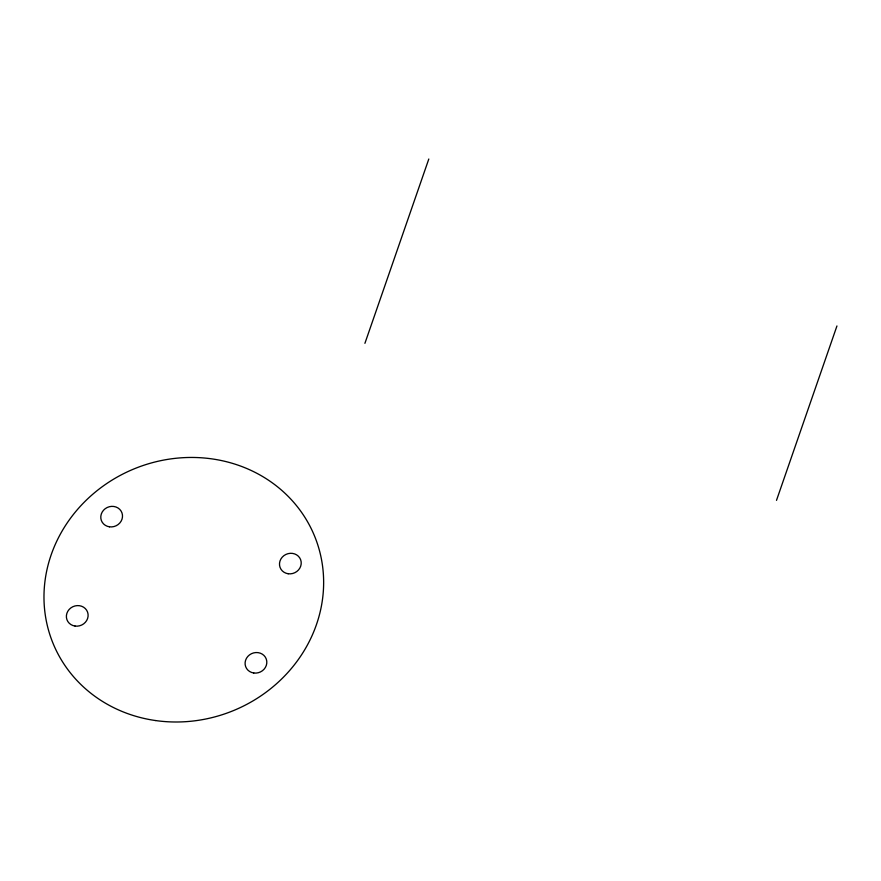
<?xml version="1.0" encoding="UTF-8"?>
<svg xmlns="http://www.w3.org/2000/svg" width="881" height="881" viewBox="0 0 881 881"><rect width="100%" height="100%" fill="white"/><g stroke="black" fill="none" stroke-linecap="round" stroke-linejoin="round"><path stroke-width="1.32" d="M364.91 343.337L428.805 159.021M776.502 500.353L836.95 325.959M155.629 720.559A141.334 130.674 -22.4 0 0 316.51 541.154A141.334 130.674 -22.4 0 0 79.268 507.467A141.334 130.674 -22.4 0 0 155.629 720.559M109.453 526.816A10.99 10.165 -22.4 0 0 121.963 512.863A10.99 10.165 -22.4 0 0 103.518 510.242A10.99 10.165 -22.4 0 0 109.453 526.816M75.05 626.061A10.99 10.165 -22.4 0 0 87.571 612.108A10.99 10.165 -22.4 0 0 69.114 609.487A10.99 10.165 -22.4 0 0 75.05 626.061M253.761 672.996A10.99 10.165 -22.4 0 0 266.271 659.043A10.99 10.165 -22.4 0 0 247.825 656.422A10.99 10.165 -22.4 0 0 253.761 672.996M288.164 573.751A10.99 10.165 -22.4 0 0 300.674 559.798A10.99 10.165 -22.4 0 0 282.228 557.177A10.99 10.165 -22.4 0 0 288.164 573.751"/></g></svg>
